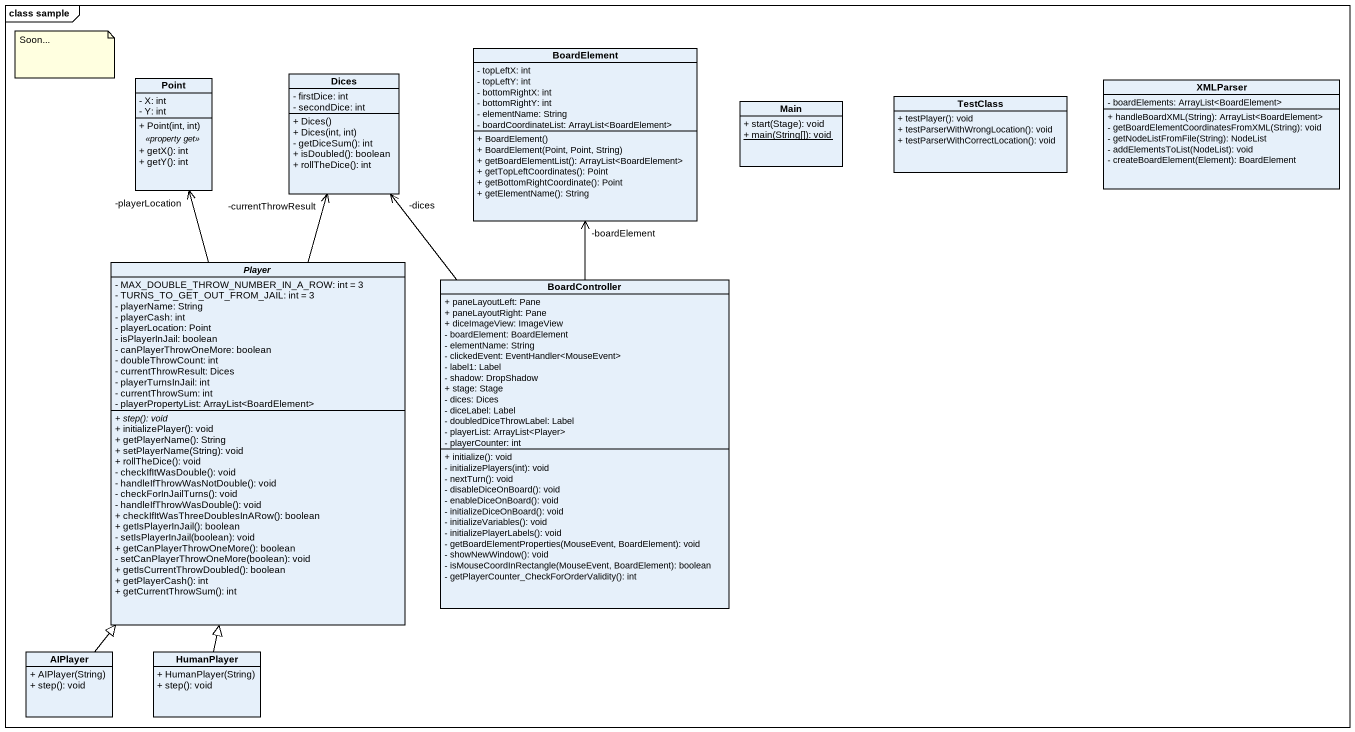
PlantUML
@startuml
mainframe class sample
hide circle
hide empty members
skinparam classAttributeIconSize 0
class BoardElement {
  - topLeftX: int
  - topLeftY: int
  - bottomRightX: int
  - bottomRightY: int
  - elementName: String
  - boardCoordinateList: ArrayList<BoardElement>
  + BoardElement()
  + BoardElement(Point, Point, String)
  + getBoardElementList(): ArrayList<BoardElement>
  + getTopLeftCoordinates(): Point
  + getBottomRightCoordinate(): Point
  + getElementName(): String
}
class Point {
  - X: int
  - Y: int
  --
  + Point(int, int)
  .. <<property get>> ..
  + getX(): int
  + getY(): int
}
class Dices {
  - firstDice: int
  - secondDice: int
  + Dices()
  + Dices(int, int)
  - getDiceSum(): int
  + isDoubled(): boolean
  + rollTheDice(): int
}
class Main {
  + start(Stage): void
  {static} + main(String[]): void
}
class TestClass {
  + testPlayer(): void
  + testParserWithWrongLocation(): void
  + testParserWithCorrectLocation(): void
}
class XMLParser {
  - boardElements: ArrayList<BoardElement>
  + handleBoardXML(String): ArrayList<BoardElement>
  - getBoardElementCoordinatesFromXML(String): void
  - getNodeListFromFile(String): NodeList
  - addElementsToList(NodeList): void
  - createBoardElement(Element): BoardElement
}
abstract class Player {
  - MAX_DOUBLE_THROW_NUMBER_IN_A_ROW: int = 3
  - TURNS_TO_GET_OUT_FROM_JAIL: int = 3
  - playerName: String
  - playerCash: int
  - playerLocation: Point
  - isPlayerInJail: boolean
  - canPlayerThrowOneMore: boolean
  - doubleThrowCount: int
  - currentThrowResult: Dices
  - playerTurnsInJail: int
  - currentThrowSum: int
  - playerPropertyList: ArrayList<BoardElement>
  {abstract} + step(): void
  + initializePlayer(): void
  + getPlayerName(): String
  + setPlayerName(String): void
  + rollTheDice(): void
  - checkIfItWasDouble(): void
  - handleIfThrowWasNotDouble(): void
  - checkForInJailTurns(): void
  - handleIfThrowWasDouble(): void
  + checkIfItWasThreeDoublesInARow(): boolean
  + getIsPlayerInJail(): boolean
  - setIsPlayerInJail(boolean): void
  + getCanPlayerThrowOneMore(): boolean
  - setCanPlayerThrowOneMore(boolean): void
  + getIsCurrentThrowDoubled(): boolean
  + getPlayerCash(): int
  + getCurrentThrowSum(): int
}
class BoardController {
  + paneLayoutLeft: Pane
  + paneLayoutRight: Pane
  + diceImageView: ImageView
  - boardElement: BoardElement
  - elementName: String
  - clickedEvent: EventHandler<MouseEvent>
  - label1: Label
  - shadow: DropShadow
  + stage: Stage
  - dices: Dices
  - diceLabel: Label
  - doubledDiceThrowLabel: Label
  - playerList: ArrayList<Player>
  - playerCounter: int
  + initialize(): void
  - initializePlayers(int): void
  - nextTurn(): void
  - disableDiceOnBoard(): void
  - enableDiceOnBoard(): void
  - initializeDiceOnBoard(): void
  - initializeVariables(): void
  - initializePlayerLabels(): void
  - getBoardElementProperties(MouseEvent, BoardElement): void
  - showNewWindow(): void
  - isMouseCoordInRectangle(MouseEvent, BoardElement): boolean
  - getPlayerCounter_CheckForOrderValidity(): int
}
class AIPlayer {
  + AIPlayer(String)
  + step(): void
}
class HumanPlayer {
  + HumanPlayer(String)
  + step(): void
}
Player -up-> "-playerLocation" Point
Player -up-> "-currentThrowResult" Dices
BoardController -up-> "-boardElement" BoardElement
BoardController -up-> "-dices" Dices
AIPlayer -up-|> Player
HumanPlayer -up-|> Player
note as N1
  Soon...
end note
@enduml
